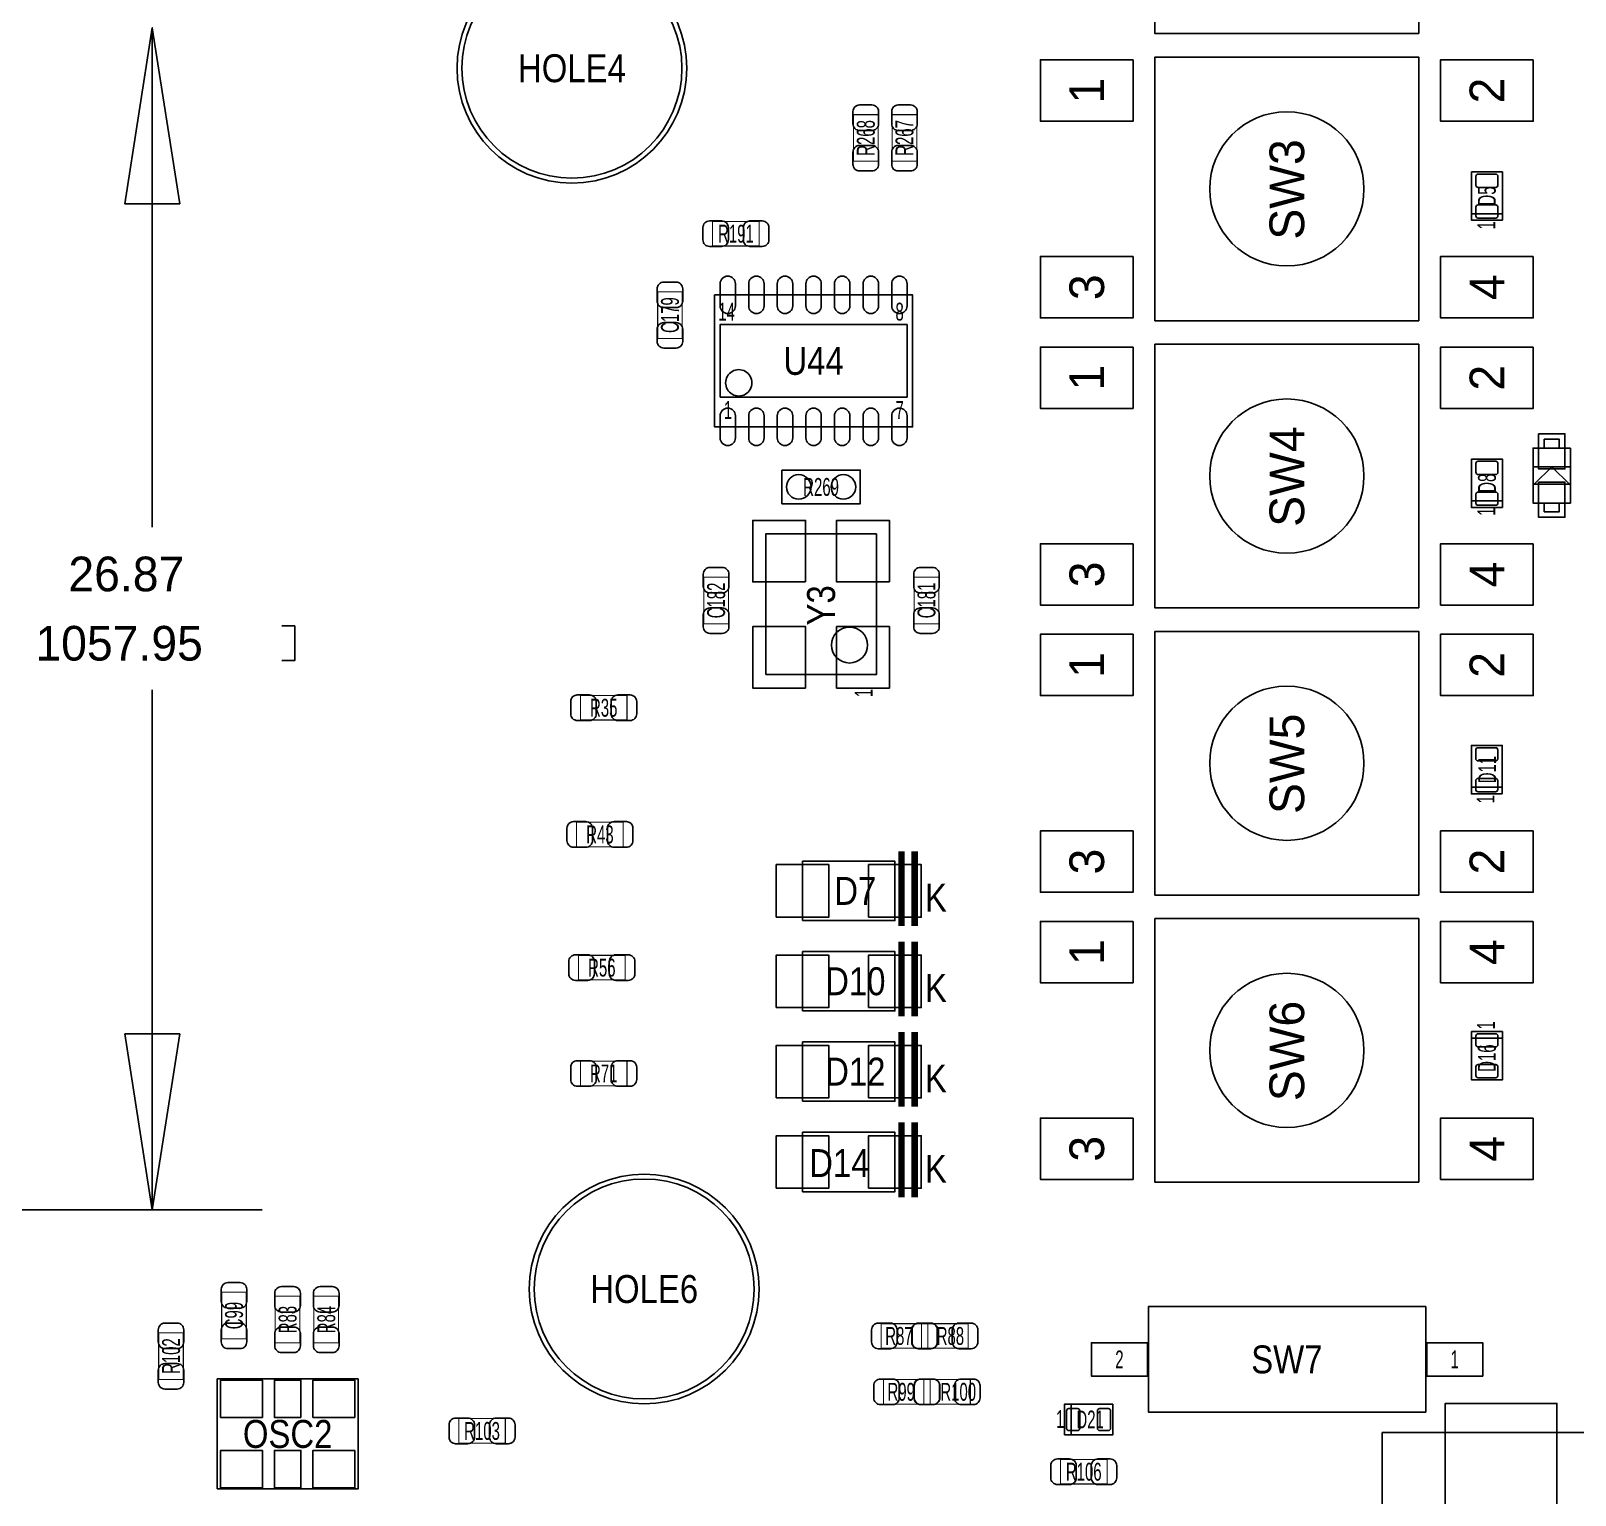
# Model space of a CAD drawing. Extents: x -31 to 174, y -12 to 124.
# Drawn here: x 85.89 to 120.98, y 31.69 to 64.97 of the extents above; entities that cross this region are included whole.
import ezdxf
from ezdxf.enums import TextEntityAlignment as Align

# ---------------------------------------------------------------- set-up
doc = ezdxf.new("R2010")
doc.units = 0
for name, color, linetype in [('BG_DIMENSION', 1, 'CONTINUOUS'), ('PG_ASSEMBLY_TOP', 140, 'CONTINUOUS'), ('PIN_BOTTOM', 2, 'CONTINUOUS'), ('PIN_TOP', 160, 'CONTINUOUS'), ('RD_ASSEMBLY_TOP', 140, 'CONTINUOUS')]:
    doc.layers.add(name, color=color, linetype=linetype)

msp = doc.modelspace()

# ---------------------------------------------------------------- linework, layer by layer
at = {"layer": 'BG_DIMENSION'}
for points in [[(89.2683, 61.043058), (88.64346, 65.04305), (88.01862, 61.043058), (89.2683, 61.043058)], [(88.64346, 53.68671), (88.64346, 65.04305)], [(91.58986, 50.65776), (91.88196, 50.65776), (91.88196, 51.44516), (91.58986, 51.44516)], [(88.64346, 49.99101), (88.64346, 38.17112)], [(88.01862, 42.171112), (88.64346, 38.17112), (89.2683, 42.171112), (88.01862, 42.171112)], [(49.845722, 38.17112), (91.143582, 38.17112)]]:
    msp.add_lwpolyline(points, dxfattribs=at)
at = {"layer": 'PG_ASSEMBLY_TOP'}
for points in [[(117.4242, 64.9097), (117.4242, 70.9041), (111.4298, 70.9041), (111.4298, 64.9097), (117.4242, 64.9097)], [(117.4242, 58.3819), (117.4242, 64.3763), (111.4298, 64.3763), (111.4298, 58.3819), (117.4242, 58.3819)], [(119.323612, 60.664598), (119.323612, 61.764418), (118.623588, 61.764418), (118.623588, 60.664598), (119.323612, 60.664598)], [(101.422708, 58.970164), (105.922572, 58.970164), (105.922572, 55.969916), (101.422708, 55.969916), (101.422708, 58.970164)], [(117.4242, 51.8541), (117.4242, 57.8485), (111.4298, 57.8485), (111.4298, 51.8541), (117.4242, 51.8541)], [(120.871742, 55.489094), (120.871742, 54.238906), (120.021858, 54.238906), (120.021858, 55.489094), (120.871742, 55.489094)], [(120.276874, 55.489094), (120.616726, 55.489094), (120.616726, 55.688992), (120.276874, 55.688992), (120.276874, 55.489094)], [(119.323612, 54.136798), (119.323612, 55.236618), (118.623588, 55.236618), (118.623588, 54.136798), (119.323612, 54.136798)], [(102.95382, 54.98592), (104.73182, 54.98592), (104.73182, 54.22392), (102.95382, 54.22392), (102.95382, 54.98592)], [(120.84685, 54.664102), (120.4468, 55.063898), (120.04675, 54.664102), (120.84685, 54.664102)], [(120.84685, 55.063898), (120.04675, 55.063898)], [(120.276874, 54.039008), (120.616726, 54.039008), (120.616726, 54.238906), (120.276874, 54.238906), (120.276874, 54.039008)], [(102.58552, 50.33772), (102.58552, 53.53812), (105.10012, 53.53812), (105.10012, 50.33772), (102.58552, 50.33772)], [(117.4242, 45.3263), (117.4242, 51.3207), (111.4298, 51.3207), (111.4298, 45.3263), (117.4242, 45.3263)], [(119.321072, 47.62754), (119.321072, 48.72736), (118.621048, 48.72736), (118.621048, 47.62754), (119.321072, 47.62754)], [(117.4242, 38.7985), (117.4242, 44.7929), (111.4298, 44.7929), (111.4298, 38.7985), (117.4242, 38.7985)], [(118.623588, 42.225722), (118.623588, 41.125902), (119.323612, 41.125902), (119.323612, 42.225722), (118.623588, 42.225722)], [(117.58168, 33.57372), (117.58168, 35.97148), (111.28248, 35.97148), (111.28248, 33.57372), (117.58168, 33.57372)], [(109.3724, 33.054798), (110.47222, 33.054798), (110.47222, 33.754822), (109.3724, 33.754822), (109.3724, 33.054798)], [(121.995184, 27.40914), (121.995184, 33.1089), (116.595144, 33.1089), (116.595144, 27.40914), (121.995184, 27.40914)]]:
    msp.add_lwpolyline(points, dxfattribs=at)
for points in [[(100.791264, 64.1223, 1), (95.571056, 64.1223, 1), (100.791264, 64.1223)], [(116.1796, 61.3791, 1), (112.6744, 61.3791, 1), (116.1796, 61.3791)], [(116.1796, 54.8513, 1), (112.6744, 54.8513, 1), (116.1796, 54.8513)], [(104.89946, 51.01082, 1), (104.08158, 51.01082, 1), (104.89946, 51.01082)], [(116.1796, 48.3235, 1), (112.6744, 48.3235, 1), (116.1796, 48.3235)], [(116.1796, 41.7957, 1), (112.6744, 41.7957, 1), (116.1796, 41.7957)], [(102.433374, 36.3728, 1), (97.213166, 36.3728, 1), (102.433374, 36.3728)]]:
    msp.add_lwpolyline(points, format="xyb", dxfattribs=at)
for points, const_width in [([(105.13822, 62.006988), (104.578404, 62.006988), (104.578404, 63.067184), (105.13822, 63.067184), (105.13822, 62.006988)], 0.024892), ([(106.01706, 62.006988), (105.457244, 62.006988), (105.457244, 63.067184), (106.01706, 63.067184), (106.01706, 62.006988)], 0.024892), ([(102.437438, 60.640468), (102.437438, 60.080652), (101.377242, 60.080652), (101.377242, 60.640468), (102.437438, 60.640468)], 0.024892), ([(100.128832, 59.040268), (100.688648, 59.040268), (100.688648, 57.980072), (100.128832, 57.980072), (100.128832, 59.040268)], 0.024892), ([(101.177344, 52.554378), (101.73716, 52.554378), (101.73716, 51.494182), (101.177344, 51.494182), (101.177344, 52.554378)], 0.024892), ([(106.517948, 51.494182), (105.958132, 51.494182), (105.958132, 52.554378), (106.517948, 52.554378), (106.517948, 51.494182)], 0.024892), ([(98.373692, 49.306226), (98.373692, 49.866042), (99.433888, 49.866042), (99.433888, 49.306226), (98.373692, 49.306226)], 0.024892), ([(98.28784, 46.425866), (98.28784, 46.985682), (99.348036, 46.985682), (99.348036, 46.425866), (98.28784, 46.425866)], 0.024892), ([(105.671112, 44.621704), (105.671112, 46.321726)], 0.150114), ([(105.97134, 44.621704), (105.97134, 46.321726)], 0.150114), ([(105.671112, 42.56786), (105.671112, 44.267882)], 0.150114), ([(105.97134, 42.56786), (105.97134, 44.267882)], 0.150114), ([(98.330766, 43.397932), (98.330766, 43.957748), (99.390962, 43.957748), (99.390962, 43.397932), (98.330766, 43.397932)], 0.024892), ([(105.671112, 40.514016), (105.671112, 42.214038)], 0.150114), ([(105.97134, 40.514016), (105.97134, 42.214038)], 0.150114), ([(98.373692, 40.992806), (98.373692, 41.552622), (99.433888, 41.552622), (99.433888, 40.992806), (98.373692, 40.992806)], 0.024892), ([(105.671112, 38.460172), (105.671112, 40.160194)], 0.150114), ([(105.97134, 38.460172), (105.97134, 40.160194)], 0.150114), ([(90.782648, 35.238182), (90.222832, 35.238182), (90.222832, 36.298378), (90.782648, 36.298378), (90.782648, 35.238182)], 0.024892), ([(91.999816, 35.148266), (91.44, 35.148266), (91.44, 36.208462), (91.999816, 36.208462), (91.999816, 35.148266)], 0.024892), ([(92.878656, 35.148266), (92.31884, 35.148266), (92.31884, 36.208462), (92.878656, 36.208462), (92.878656, 35.148266)], 0.024892), ([(105.210102, 35.026092), (105.210102, 35.585908), (106.270298, 35.585908), (106.270298, 35.026092), (105.210102, 35.026092)], 0.024892), ([(106.124502, 35.026092), (106.124502, 35.585908), (107.184698, 35.585908), (107.184698, 35.026092), (106.124502, 35.026092)], 0.024892), ([(88.791542, 35.37839), (89.351358, 35.37839), (89.351358, 34.318194), (88.791542, 34.318194), (88.791542, 35.37839)], 0.024892), ([(106.321098, 34.315908), (106.321098, 33.756092), (105.260902, 33.756092), (105.260902, 34.315908), (106.321098, 34.315908)], 0.024892), ([(107.235498, 34.315908), (107.235498, 33.756092), (106.175302, 33.756092), (106.175302, 34.315908), (107.235498, 34.315908)], 0.024892), ([(95.608902, 32.867092), (95.608902, 33.426908), (96.669098, 33.426908), (96.669098, 32.867092), (95.608902, 32.867092)], 0.024892), ([(109.281722, 31.939992), (109.281722, 32.499808), (110.341918, 32.499808), (110.341918, 31.939992), (109.281722, 31.939992)], 0.024892)]:
    msp.add_lwpolyline(points, dxfattribs=dict(at, const_width=const_width))
for points in [[(119.323612, 60.664598), (118.623588, 60.664598), (118.623588, 60.814458), (119.323612, 60.814458)], [(119.323612, 54.136798), (118.623588, 54.136798), (118.623588, 54.286658), (119.323612, 54.286658)], [(119.321072, 47.62754), (118.621048, 47.62754), (118.621048, 47.7774), (119.321072, 47.7774)], [(103.42118, 44.746926), (103.42118, 46.096682), (105.521252, 46.096682), (105.521252, 44.746926)], [(103.42118, 42.693082), (103.42118, 44.042838), (105.521252, 44.042838), (105.521252, 42.693082)], [(118.623588, 42.225722), (119.323612, 42.225722), (119.323612, 42.075862), (118.623588, 42.075862)], [(103.42118, 40.639238), (103.42118, 41.988994), (105.521252, 41.988994), (105.521252, 40.639238)], [(103.42118, 38.585394), (103.42118, 39.93515), (105.521252, 39.93515), (105.521252, 38.585394)], [(90.121994, 31.828486), (90.121994, 34.328354), (93.321886, 34.328354), (93.321886, 31.828486)], [(109.3724, 33.054798), (109.3724, 33.754822), (109.52226, 33.754822), (109.52226, 33.054798)]]:
    msp.add_lwpolyline(points, close=True, dxfattribs=at)
msp.add_lwpolyline([(102.272592, 56.969914, 1), (101.672688, 56.970166, 1)], format="xyb", close=True, dxfattribs=at)
at = {"layer": 'PIN_BOTTOM'}
for centre in [(98.18116, 64.1223), (99.82327, 36.3728)]:
    msp.add_circle(centre, 2.499995, dxfattribs=at)
at = {"layer": 'PIN_TOP'}
for points in [[(110.9345, 64.3128), (110.9345, 62.9158), (108.8263, 62.9158), (108.8263, 64.3128)], [(120.0277, 64.3128), (120.0277, 62.9158), (117.9195, 62.9158), (117.9195, 64.3128)], [(110.9345, 59.8424), (110.9345, 58.4454), (108.8263, 58.4454), (108.8263, 59.8424)], [(120.0277, 59.8424), (120.0277, 58.4454), (117.9195, 58.4454), (117.9195, 59.8424)], [(101.547676, 56.645048), (101.547676, 58.295032), (105.797604, 58.295032), (105.797604, 56.645048)], [(110.9345, 57.785), (110.9345, 56.388), (108.8263, 56.388), (108.8263, 57.785)], [(120.0277, 57.785), (120.0277, 56.388), (117.9195, 56.388), (117.9195, 57.785)], [(120.146826, 55.81396), (120.746774, 55.81396), (120.746774, 55.01386), (120.146826, 55.01386)], [(120.146826, 54.71414), (120.746774, 54.71414), (120.746774, 53.91404), (120.146826, 53.91404)], [(103.48976, 52.44592), (102.29088, 52.44592), (102.29088, 53.84292), (103.48976, 53.84292)], [(105.39476, 52.44592), (104.19588, 52.44592), (104.19588, 53.84292), (105.39476, 53.84292)], [(110.9345, 53.3146), (110.9345, 51.9176), (108.8263, 51.9176), (108.8263, 53.3146)], [(120.0277, 53.3146), (120.0277, 51.9176), (117.9195, 51.9176), (117.9195, 53.3146)], [(103.48976, 50.03292), (102.29088, 50.03292), (102.29088, 51.42992), (103.48976, 51.42992)], [(105.39476, 50.03292), (104.19588, 50.03292), (104.19588, 51.42992), (105.39476, 51.42992)], [(110.9345, 51.2572), (110.9345, 49.8602), (108.8263, 49.8602), (108.8263, 51.2572)], [(120.0277, 51.2572), (120.0277, 49.8602), (117.9195, 49.8602), (117.9195, 51.2572)], [(110.9345, 46.7868), (110.9345, 45.3898), (108.8263, 45.3898), (108.8263, 46.7868)], [(120.0277, 46.7868), (120.0277, 45.3898), (117.9195, 45.3898), (117.9195, 46.7868)], [(102.82428, 44.824904), (102.82428, 46.018704), (104.01808, 46.018704), (104.01808, 44.824904)], [(104.924352, 44.824904), (104.924352, 46.018704), (106.118152, 46.018704), (106.118152, 44.824904)], [(110.9345, 44.7294), (110.9345, 43.3324), (108.8263, 43.3324), (108.8263, 44.7294)], [(120.0277, 44.7294), (120.0277, 43.3324), (117.9195, 43.3324), (117.9195, 44.7294)], [(102.82428, 42.77106), (102.82428, 43.96486), (104.01808, 43.96486), (104.01808, 42.77106)], [(104.924352, 42.77106), (104.924352, 43.96486), (106.118152, 43.96486), (106.118152, 42.77106)], [(102.82428, 40.717216), (102.82428, 41.911016), (104.01808, 41.911016), (104.01808, 40.717216)], [(104.924352, 40.717216), (104.924352, 41.911016), (106.118152, 41.911016), (106.118152, 40.717216)], [(110.9345, 40.259), (110.9345, 38.862), (108.8263, 38.862), (108.8263, 40.259)], [(120.0277, 40.259), (120.0277, 38.862), (117.9195, 38.862), (117.9195, 40.259)], [(102.82428, 38.663372), (102.82428, 39.857172), (104.01808, 39.857172), (104.01808, 38.663372)], [(104.924352, 38.663372), (104.924352, 39.857172), (106.118152, 39.857172), (106.118152, 38.663372)], [(111.25708, 34.39287), (109.98708, 34.39287), (109.98708, 35.15233), (111.25708, 35.15233)], [(118.87708, 34.39287), (117.60708, 34.39287), (117.60708, 35.15233), (118.87708, 35.15233)], [(91.146884, 33.453578), (90.196924, 33.453578), (90.196924, 34.303462), (91.146884, 34.303462)], [(92.021914, 33.453578), (91.421966, 33.453578), (91.421966, 34.303462), (92.021914, 34.303462)], [(93.246956, 33.453578), (92.296996, 33.453578), (92.296996, 34.303462), (93.246956, 34.303462)], [(118.025164, 31.35884), (118.025164, 33.77184), (120.565164, 33.77184), (120.565164, 31.35884)], [(91.146884, 31.853378), (90.196924, 31.853378), (90.196924, 32.703262), (91.146884, 32.703262)], [(92.021914, 31.853378), (91.421966, 31.853378), (91.421966, 32.703262), (92.021914, 32.703262)], [(93.246956, 31.853378), (92.296996, 31.853378), (92.296996, 32.703262), (93.246956, 32.703262)]]:
    msp.add_lwpolyline(points, close=True, dxfattribs=at)
for points in [[(105.14838, 63.137034), (105.14838, 62.857126, -0.414846), (104.998266, 62.707012), (104.718358, 62.707012, -0.414846), (104.568244, 62.857126), (104.568244, 63.137034, -0.414846), (104.718358, 63.287148), (104.998266, 63.287148, -0.414846)], [(106.02722, 63.137034), (106.02722, 62.857126, -0.414846), (105.877106, 62.707012), (105.597198, 62.707012, -0.414846), (105.447084, 62.857126), (105.447084, 63.137034, -0.414846), (105.597198, 63.287148), (105.877106, 63.287148, -0.414846)], [(104.568244, 61.937138), (104.568244, 62.217046, -0.414846), (104.718358, 62.36716), (104.998266, 62.36716, -0.414846), (105.14838, 62.217046), (105.14838, 61.937138, -0.414846), (104.998266, 61.787024), (104.718358, 61.787024, -0.414846)], [(105.447084, 61.937138), (105.447084, 62.217046, -0.414846), (105.597198, 62.36716), (105.877106, 62.36716, -0.414846), (106.02722, 62.217046), (106.02722, 61.937138, -0.414846), (105.877106, 61.787024), (105.597198, 61.787024, -0.414846)], [(119.223536, 61.464444), (119.223536, 61.664596, 0.414463), (119.173498, 61.714634), (118.773702, 61.714634, 0.414463), (118.723664, 61.664596), (118.723664, 61.464444, 0.414463), (118.773702, 61.414406), (119.173498, 61.414406, 0.414463)], [(119.223536, 60.76442), (119.223536, 60.964572, 0.414463), (119.173498, 61.01461), (118.773702, 61.01461, 0.414463), (118.723664, 60.964572), (118.723664, 60.76442, 0.414463), (118.773702, 60.714382), (119.173498, 60.714382, 0.414463)], [(101.307392, 60.650628), (101.5873, 60.650628, -0.414846), (101.737414, 60.500514), (101.737414, 60.220606, -0.414846), (101.5873, 60.070492), (101.307392, 60.070492, -0.414846), (101.157278, 60.220606), (101.157278, 60.500514, -0.414846)], [(102.507288, 60.070492), (102.22738, 60.070492, -0.414846), (102.077266, 60.220606), (102.077266, 60.500514, -0.414846), (102.22738, 60.650628), (102.507288, 60.650628, -0.414846), (102.657402, 60.500514), (102.657402, 60.220606, -0.414846)], [(101.897688, 59.2201), (101.897688, 58.720228, -1), (101.547676, 58.720228), (101.547676, 59.2201, -1)], [(102.547674, 59.2201), (102.547674, 58.720228, -1), (102.197662, 58.720228), (102.197662, 59.2201, -1)], [(103.19766, 59.2201), (103.19766, 58.720228, -1), (102.847648, 58.720228), (102.847648, 59.2201, -1)], [(103.847646, 59.2201), (103.847646, 58.720228, -1), (103.497634, 58.720228), (103.497634, 59.2201, -1)], [(104.497632, 59.2201), (104.497632, 58.720228, -1), (104.14762, 58.720228), (104.14762, 59.2201, -1)], [(105.147618, 59.2201), (105.147618, 58.720228, -1), (104.797606, 58.720228), (104.797606, 59.2201, -1)], [(105.797604, 59.2201), (105.797604, 58.720228, -1), (105.447592, 58.720228), (105.447592, 59.2201, -1)], [(100.698808, 59.110118), (100.698808, 58.83021, -0.414846), (100.548694, 58.680096), (100.268786, 58.680096, -0.414846), (100.118672, 58.83021), (100.118672, 59.110118, -0.414846), (100.268786, 59.260232), (100.548694, 59.260232, -0.414846)], [(100.118672, 57.910222), (100.118672, 58.19013, -0.414846), (100.268786, 58.340244), (100.548694, 58.340244, -0.414846), (100.698808, 58.19013), (100.698808, 57.910222, -0.414846), (100.548694, 57.760108), (100.268786, 57.760108, -0.414846)], [(101.897688, 56.219852), (101.897688, 55.71998, -1), (101.547676, 55.71998), (101.547676, 56.219852, -1)], [(102.547674, 56.219852), (102.547674, 55.71998, -1), (102.197662, 55.71998), (102.197662, 56.219852, -1)], [(103.19766, 56.219852), (103.19766, 55.71998, -1), (102.847648, 55.71998), (102.847648, 56.219852, -1)], [(103.847646, 56.219852), (103.847646, 55.71998, -1), (103.497634, 55.71998), (103.497634, 56.219852, -1)], [(104.497632, 56.219852), (104.497632, 55.71998, -1), (104.14762, 55.71998), (104.14762, 56.219852, -1)], [(105.147618, 56.219852), (105.147618, 55.71998, -1), (104.797606, 55.71998), (104.797606, 56.219852, -1)], [(105.797604, 56.219852), (105.797604, 55.71998, -1), (105.447592, 55.71998), (105.447592, 56.219852, -1)], [(119.223536, 54.936644), (119.223536, 55.136796, 0.414463), (119.173498, 55.186834), (118.773702, 55.186834, 0.414463), (118.723664, 55.136796), (118.723664, 54.936644, 0.414463), (118.773702, 54.886606), (119.173498, 54.886606, 0.414463)], [(119.223536, 54.23662), (119.223536, 54.436772, 0.414463), (119.173498, 54.48681), (118.773702, 54.48681, 0.414463), (118.723664, 54.436772), (118.723664, 54.23662, 0.414463), (118.773702, 54.186582), (119.173498, 54.186582, 0.414463)], [(101.74732, 52.624228), (101.74732, 52.34432, -0.414846), (101.597206, 52.194206), (101.317298, 52.194206, -0.414846), (101.167184, 52.34432), (101.167184, 52.624228, -0.414846), (101.317298, 52.774342), (101.597206, 52.774342, -0.414846)], [(106.528108, 52.624228), (106.528108, 52.34432, -0.414846), (106.377994, 52.194206), (106.098086, 52.194206, -0.414846), (105.947972, 52.34432), (105.947972, 52.624228, -0.414846), (106.098086, 52.774342), (106.377994, 52.774342, -0.414846)], [(101.167184, 51.424332), (101.167184, 51.70424, -0.414846), (101.317298, 51.854354), (101.597206, 51.854354, -0.414846), (101.74732, 51.70424), (101.74732, 51.424332, -0.414846), (101.597206, 51.274218), (101.317298, 51.274218, -0.414846)], [(105.947972, 51.424332), (105.947972, 51.70424, -0.414846), (106.098086, 51.854354), (106.377994, 51.854354, -0.414846), (106.528108, 51.70424), (106.528108, 51.424332, -0.414846), (106.377994, 51.274218), (106.098086, 51.274218, -0.414846)], [(98.303842, 49.876202), (98.58375, 49.876202, -0.414846), (98.733864, 49.726088), (98.733864, 49.44618, -0.414846), (98.58375, 49.296066), (98.303842, 49.296066, -0.414846), (98.153728, 49.44618), (98.153728, 49.726088, -0.414846)], [(99.503738, 49.296066), (99.22383, 49.296066, -0.414846), (99.073716, 49.44618), (99.073716, 49.726088, -0.414846), (99.22383, 49.876202), (99.503738, 49.876202, -0.414846), (99.653852, 49.726088), (99.653852, 49.44618, -0.414846)], [(119.220996, 48.427386), (119.220996, 48.627538, 0.414463), (119.170958, 48.677576), (118.771162, 48.677576, 0.414463), (118.721124, 48.627538), (118.721124, 48.427386, 0.414463), (118.771162, 48.377348), (119.170958, 48.377348, 0.414463)], [(119.220996, 47.727362), (119.220996, 47.927514, 0.414463), (119.170958, 47.977552), (118.771162, 47.977552, 0.414463), (118.721124, 47.927514), (118.721124, 47.727362, 0.414463), (118.771162, 47.677324), (119.170958, 47.677324, 0.414463)], [(98.21799, 46.995842), (98.497898, 46.995842, -0.414846), (98.648012, 46.845728), (98.648012, 46.56582, -0.414846), (98.497898, 46.415706), (98.21799, 46.415706, -0.414846), (98.067876, 46.56582), (98.067876, 46.845728, -0.414846)], [(99.417886, 46.415706), (99.137978, 46.415706, -0.414846), (98.987864, 46.56582), (98.987864, 46.845728, -0.414846), (99.137978, 46.995842), (99.417886, 46.995842, -0.414846), (99.568, 46.845728), (99.568, 46.56582, -0.414846)], [(98.260916, 43.967908), (98.540824, 43.967908, -0.414846), (98.690938, 43.817794), (98.690938, 43.537886, -0.414846), (98.540824, 43.387772), (98.260916, 43.387772, -0.414846), (98.110802, 43.537886), (98.110802, 43.817794, -0.414846)], [(99.460812, 43.387772), (99.180904, 43.387772, -0.414846), (99.03079, 43.537886), (99.03079, 43.817794, -0.414846), (99.180904, 43.967908), (99.460812, 43.967908, -0.414846), (99.610926, 43.817794), (99.610926, 43.537886, -0.414846)], [(118.723664, 42.1259), (118.723664, 41.925748, 0.414463), (118.773702, 41.87571), (119.173498, 41.87571, 0.414463), (119.223536, 41.925748), (119.223536, 42.1259, 0.414463), (119.173498, 42.175938), (118.773702, 42.175938, 0.414463)], [(98.303842, 41.562782), (98.58375, 41.562782, -0.414846), (98.733864, 41.412668), (98.733864, 41.13276, -0.414846), (98.58375, 40.982646), (98.303842, 40.982646, -0.414846), (98.153728, 41.13276), (98.153728, 41.412668, -0.414846)], [(99.503738, 40.982646), (99.22383, 40.982646, -0.414846), (99.073716, 41.13276), (99.073716, 41.412668, -0.414846), (99.22383, 41.562782), (99.503738, 41.562782, -0.414846), (99.653852, 41.412668), (99.653852, 41.13276, -0.414846)], [(118.723664, 41.425876), (118.723664, 41.225724, 0.414463), (118.773702, 41.175686), (119.173498, 41.175686, 0.414463), (119.223536, 41.225724), (119.223536, 41.425876, 0.414463), (119.173498, 41.475914), (118.773702, 41.475914, 0.414463)], [(90.792808, 36.368228), (90.792808, 36.08832, -0.414846), (90.642694, 35.938206), (90.362786, 35.938206, -0.414846), (90.212672, 36.08832), (90.212672, 36.368228, -0.414846), (90.362786, 36.518342), (90.642694, 36.518342, -0.414846)], [(92.009976, 36.278312), (92.009976, 35.998404, -0.414846), (91.859862, 35.84829), (91.579954, 35.84829, -0.414846), (91.42984, 35.998404), (91.42984, 36.278312, -0.414846), (91.579954, 36.428426), (91.859862, 36.428426, -0.414846)], [(92.888816, 36.278312), (92.888816, 35.998404, -0.414846), (92.738702, 35.84829), (92.458794, 35.84829, -0.414846), (92.30868, 35.998404), (92.30868, 36.278312, -0.414846), (92.458794, 36.428426), (92.738702, 36.428426, -0.414846)], [(89.361518, 35.44824), (89.361518, 35.168332, -0.414846), (89.211404, 35.018218), (88.931496, 35.018218, -0.414846), (88.781382, 35.168332), (88.781382, 35.44824, -0.414846), (88.931496, 35.598354), (89.211404, 35.598354, -0.414846)], [(90.212672, 35.168332), (90.212672, 35.44824, -0.414846), (90.362786, 35.598354), (90.642694, 35.598354, -0.414846), (90.792808, 35.44824), (90.792808, 35.168332, -0.414846), (90.642694, 35.018218), (90.362786, 35.018218, -0.414846)], [(91.42984, 35.078416), (91.42984, 35.358324, -0.414846), (91.579954, 35.508438), (91.859862, 35.508438, -0.414846), (92.009976, 35.358324), (92.009976, 35.078416, -0.414846), (91.859862, 34.928302), (91.579954, 34.928302, -0.414846)], [(92.30868, 35.078416), (92.30868, 35.358324, -0.414846), (92.458794, 35.508438), (92.738702, 35.508438, -0.414846), (92.888816, 35.358324), (92.888816, 35.078416, -0.414846), (92.738702, 34.928302), (92.458794, 34.928302, -0.414846)], [(105.140252, 35.596068), (105.42016, 35.596068, -0.414846), (105.570274, 35.445954), (105.570274, 35.166046, -0.414846), (105.42016, 35.015932), (105.140252, 35.015932, -0.414846), (104.990138, 35.166046), (104.990138, 35.445954, -0.414846)], [(106.054652, 35.596068), (106.33456, 35.596068, -0.414846), (106.484674, 35.445954), (106.484674, 35.166046, -0.414846), (106.33456, 35.015932), (106.054652, 35.015932, -0.414846), (105.904538, 35.166046), (105.904538, 35.445954, -0.414846)], [(106.340148, 35.015932), (106.06024, 35.015932, -0.414846), (105.910126, 35.166046), (105.910126, 35.445954, -0.414846), (106.06024, 35.596068), (106.340148, 35.596068, -0.414846), (106.490262, 35.445954), (106.490262, 35.166046, -0.414846)], [(107.254548, 35.015932), (106.97464, 35.015932, -0.414846), (106.824526, 35.166046), (106.824526, 35.445954, -0.414846), (106.97464, 35.596068), (107.254548, 35.596068, -0.414846), (107.404662, 35.445954), (107.404662, 35.166046, -0.414846)], [(88.781382, 34.248344), (88.781382, 34.528252, -0.414846), (88.931496, 34.678366), (89.211404, 34.678366, -0.414846), (89.361518, 34.528252), (89.361518, 34.248344, -0.414846), (89.211404, 34.09823), (88.931496, 34.09823, -0.414846)], [(105.191052, 34.326068), (105.47096, 34.326068, -0.414846), (105.621074, 34.175954), (105.621074, 33.896046, -0.414846), (105.47096, 33.745932), (105.191052, 33.745932, -0.414846), (105.040938, 33.896046), (105.040938, 34.175954, -0.414846)], [(106.105452, 34.326068), (106.38536, 34.326068, -0.414846), (106.535474, 34.175954), (106.535474, 33.896046, -0.414846), (106.38536, 33.745932), (106.105452, 33.745932, -0.414846), (105.955338, 33.896046), (105.955338, 34.175954, -0.414846)], [(106.390948, 33.745932), (106.11104, 33.745932, -0.414846), (105.960926, 33.896046), (105.960926, 34.175954, -0.414846), (106.11104, 34.326068), (106.390948, 34.326068, -0.414846), (106.541062, 34.175954), (106.541062, 33.896046, -0.414846)], [(107.305348, 33.745932), (107.02544, 33.745932, -0.414846), (106.875326, 33.896046), (106.875326, 34.175954, -0.414846), (107.02544, 34.326068), (107.305348, 34.326068, -0.414846), (107.455462, 34.175954), (107.455462, 33.896046, -0.414846)], [(95.539052, 33.437068), (95.81896, 33.437068, -0.414846), (95.969074, 33.286954), (95.969074, 33.007046, -0.414846), (95.81896, 32.856932), (95.539052, 32.856932, -0.414846), (95.388938, 33.007046), (95.388938, 33.286954, -0.414846)], [(96.738948, 32.856932), (96.45904, 32.856932, -0.414846), (96.308926, 33.007046), (96.308926, 33.286954, -0.414846), (96.45904, 33.437068), (96.738948, 33.437068, -0.414846), (96.889062, 33.286954), (96.889062, 33.007046, -0.414846)], [(109.472222, 33.154874), (109.672374, 33.154874, 0.414463), (109.722412, 33.204912), (109.722412, 33.604708, 0.414463), (109.672374, 33.654746), (109.472222, 33.654746, 0.414463), (109.422184, 33.604708), (109.422184, 33.204912, 0.414463)], [(110.172246, 33.154874), (110.372398, 33.154874, 0.414463), (110.422436, 33.204912), (110.422436, 33.604708, 0.414463), (110.372398, 33.654746), (110.172246, 33.654746, 0.414463), (110.122208, 33.604708), (110.122208, 33.204912, 0.414463)], [(109.211872, 32.509968), (109.49178, 32.509968, -0.414846), (109.641894, 32.359854), (109.641894, 32.079946, -0.414846), (109.49178, 31.929832), (109.211872, 31.929832, -0.414846), (109.061758, 32.079946), (109.061758, 32.359854, -0.414846)], [(110.411768, 31.929832), (110.13186, 31.929832, -0.414846), (109.981746, 32.079946), (109.981746, 32.359854, -0.414846), (110.13186, 32.509968), (110.411768, 32.509968, -0.414846), (110.561882, 32.359854), (110.561882, 32.079946, -0.414846)]]:
    msp.add_lwpolyline(points, format="xyb", close=True, dxfattribs=at)
for centre, radius in [((98.18116, 64.1223), 2.499995), ((103.33482, 54.60492), 0.2794), ((104.35082, 54.60492), 0.2794), ((99.82327, 36.3728), 2.499995)]:
    msp.add_circle(centre, radius, dxfattribs=at)

# ---------------------------------------------------------------- texts
at = {"layer": 'BG_DIMENSION'}
for s, p in [('26.87', (86.73846, 52.23256)), ('1057.95', (85.98916, 50.65776))]:
    msp.add_text(s, height=0.7874, dxfattribs=at).set_placement(p)
at = {"layer": 'PG_ASSEMBLY_TOP'}
for s, p in [('1', (110.2741, 63.6143)), ('2', (119.3673, 63.6143)), ('3', (110.2741, 59.1439)), ('4', (119.3673, 59.1439)), ('1', (110.2741, 57.0865)), ('2', (119.3673, 57.0865)), ('3', (110.2741, 52.6161)), ('4', (119.3673, 52.6161)), ('1', (110.2741, 50.5587)), ('2', (119.3673, 50.5587)), ('3', (110.2741, 46.0883)), ('2', (119.3673, 46.0883)), ('1', (110.2741, 44.0309)), ('4', (119.3673, 44.0309)), ('3', (110.2741, 39.5605)), ('4', (119.3673, 39.5605))]:
    msp.add_text(s, height=0.7874, rotation=90, dxfattribs=at).set_placement(p, align=Align.CENTER)
at = {"layer": 'PG_ASSEMBLY_TOP', "width": 0.625}
for p in [(119.1641, 60.45581), (119.1641, 53.94706), (105.0163, 49.82464), (119.14505, 47.41291), (119.15648, 42.27322)]:
    msp.add_text('1', height=0.4064, rotation=90, dxfattribs=at).set_placement(p)
at = {"layer": 'PG_ASSEMBLY_TOP'}
for s, height, width, p in [('14', 0.4064, 0.625, (101.506782, 58.385964)), ('8', 0.4064, 0.625, (105.533698, 58.385964)), ('1', 0.4064, 0.625, (101.633782, 56.147716)), ('7', 0.4064, 0.625, (105.533698, 56.147716)), ('K', 0.635, 0.88, (106.20375, 44.948602)), ('K', 0.635, 0.88, (106.20375, 42.894758)), ('K', 0.635, 0.88, (106.20375, 40.840914)), ('K', 0.635, 0.88, (106.20375, 38.78707)), ('1', 0.4064, 0.625, (109.1819, 33.21304))]:
    msp.add_text(s, height=height, dxfattribs=dict(at, width=width)).set_placement(p)
at = {"layer": 'PG_ASSEMBLY_TOP', "width": 0.625}
for s, p in [('2', (110.62208, 34.5694)), ('1', (118.24208, 34.5694))]:
    msp.add_text(s, height=0.4064, dxfattribs=at).set_placement(p, align=Align.CENTER)
at = {"layer": 'RD_ASSEMBLY_TOP'}
for s, height, width, p in [('HOLE4', 0.635, 0.88, (98.18116, 63.8048)), ('R191', 0.4064, 0.625, (101.90734, 60.15736)), ('U44', 0.635, 0.88, (103.67264, 57.15254)), ('R269', 0.4064, 0.625, (103.84282, 54.40172)), ('R35', 0.4064, 0.625, (98.90379, 49.382934)), ('R43', 0.4064, 0.625, (98.817938, 46.502574)), ('D7', 0.635, 0.88, (104.621076, 45.104304)), ('R56', 0.4064, 0.625, (98.860864, 43.47464)), ('D10', 0.635, 0.88, (104.621076, 43.05046)), ('R71', 0.4064, 0.625, (98.90379, 41.069514)), ('D12', 0.635, 0.88, (104.621076, 40.996616)), ('D14', 0.635, 0.88, (104.257856, 38.917372)), ('HOLE6', 0.635, 0.88, (99.82327, 36.0553)), ('R87', 0.4064, 0.625, (105.6132, 35.1028)), ('R88', 0.4064, 0.625, (106.7816, 35.1028)), ('SW7', 0.635, 0.88, (114.427, 34.4551)), ('R99', 0.4064, 0.625, (105.664, 33.8328)), ('R100', 0.4064, 0.625, (106.9594, 33.8328)), ('OSC2', 0.635, 0.88, (91.72194, 32.76092)), ('R103', 0.4064, 0.625, (96.139, 32.9438)), ('D21', 0.4064, 0.625, (109.9566, 33.20415)), ('R106', 0.4064, 0.625, (109.81182, 32.0167))]:
    msp.add_text(s, height=height, dxfattribs=dict(at, width=width)).set_placement(p, align=Align.CENTER)
at = {"layer": 'RD_ASSEMBLY_TOP', "width": 0.625}
for s, p in [('R268', (105.061512, 62.537086)), ('R267', (105.940352, 62.537086)), ('D5', (119.17426, 61.21781)), ('C179', (100.61194, 58.51017)), ('D8', (119.1768, 54.68874)), ('C182', (101.660452, 52.02428)), ('C181', (106.44124, 52.02428)), ('D11', (119.18188, 48.18126)), ('D16', (119.17426, 41.62044)), ('C99', (90.70594, 35.76828)), ('R83', (91.923108, 35.678364)), ('R84', (92.801948, 35.678364)), ('R102', (89.27465, 34.848292))]:
    msp.add_text(s, height=0.4064, rotation=90, dxfattribs=at).set_placement(p, align=Align.CENTER)
at = {"layer": 'RD_ASSEMBLY_TOP'}
for s, p in [('SW3', (114.8207, 61.3664)), ('SW4', (114.8207, 54.8386)), ('SW5', (114.8207, 48.3108)), ('SW6', (114.8207, 41.783))]:
    msp.add_text(s, height=0.7874, rotation=90, dxfattribs=at).set_placement(p, align=Align.CENTER)
at = {"layer": 'RD_ASSEMBLY_TOP', "width": 0.88}
msp.add_text('Y3', height=0.635, rotation=90, dxfattribs=at).set_placement((104.16032, 51.45532))

doc.saveas('drawing.dxf')
